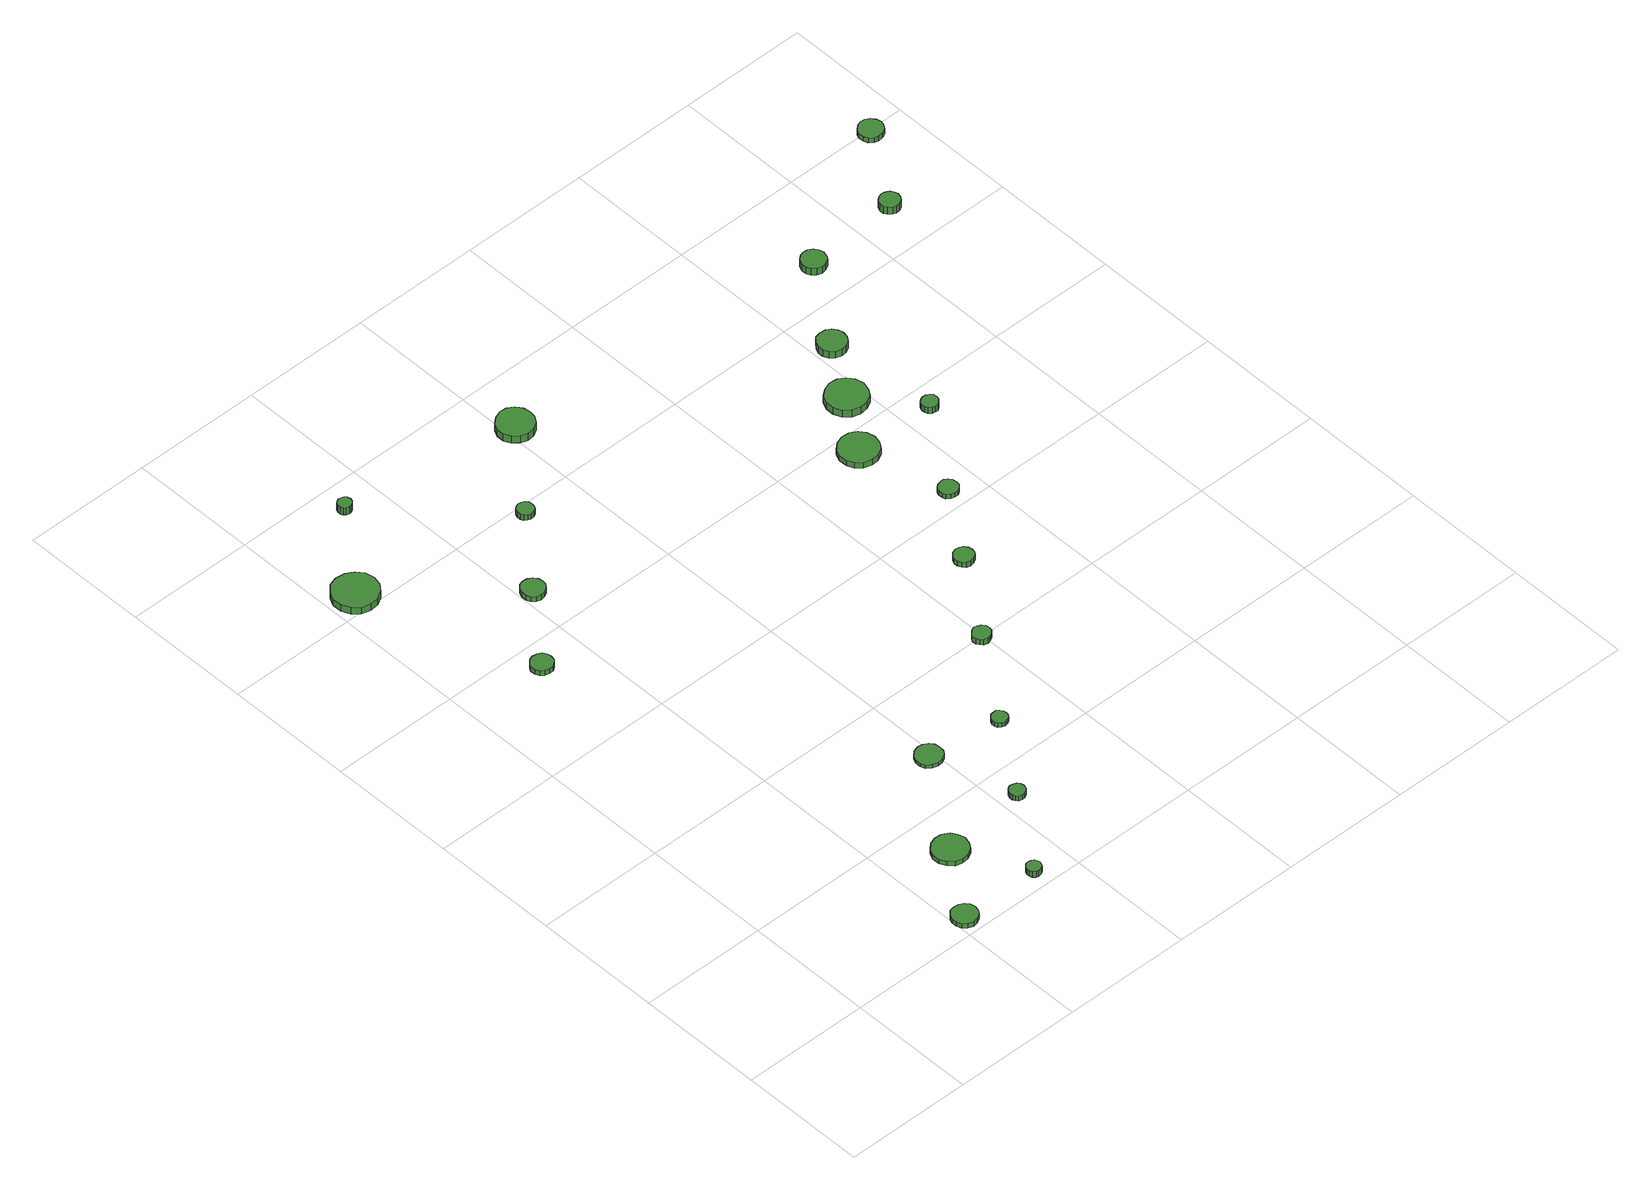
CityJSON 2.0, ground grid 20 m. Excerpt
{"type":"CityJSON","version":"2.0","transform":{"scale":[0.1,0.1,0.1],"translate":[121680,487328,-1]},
"CityObjects":{
"tree1":{"type":"SolitaryVegetationObject","attributes":{"function":"something"},"geometry":[{"type":"MultiSurface","lod":"1","boundaries":[[[0,1,2,3,4,5,6,7,8,9,10,11,12,13,14]],[[15,16,17,18,19,20,21,22,23,24,25,26,27,28,29]],[[0,29,28,1]],[[1,28,27,2]],[[2,27,26,3]],[[3,26,25,4]],[[4,25,24,5]],[[5,24,23,6]],[[6,23,22,7]],[[7,22,21,8]],[[8,21,20,9]],[[9,20,19,10]],[[10,19,18,11]],[[11,18,17,12]],[[12,17,16,13]],[[13,16,15,14]],[[14,15,29,0]]]}]},
"tree2":{"type":"SolitaryVegetationObject","attributes":{"function":"something"},"geometry":[{"type":"MultiSurface","lod":"1","boundaries":[[[30,31,32,33,34,35,36,37,38,39,40,41,42,43,44]],[[45,46,47,48,49,50,51,52,53,54,55,56,57,58,59]],[[30,59,58,31]],[[31,58,57,32]],[[32,57,56,33]],[[33,56,55,34]],[[34,55,54,35]],[[35,54,53,36]],[[36,53,52,37]],[[37,52,51,38]],[[38,51,50,39]],[[39,50,49,40]],[[40,49,48,41]],[[41,48,47,42]],[[42,47,46,43]],[[43,46,45,44]],[[44,45,59,30]]]}]},
"tree3":{"type":"SolitaryVegetationObject","attributes":{"function":"something"},"geometry":[{"type":"MultiSurface","lod":"1","boundaries":[[[60,61,62,63,64,65,66,67,68,69,70,71,72,73,74]],[[75,76,77,78,79,80,81,82,83,84,85,86,87,88,89]],[[60,89,88,61]],[[61,88,87,62]],[[62,87,86,63]],[[63,86,85,64]],[[64,85,84,65]],[[65,84,83,66]],[[66,83,82,67]],[[67,82,81,68]],[[68,81,80,69]],[[69,80,79,70]],[[70,79,78,71]],[[71,78,77,72]],[[72,77,76,73]],[[73,76,75,74]],[[74,75,89,60]]]}]},
"tree4":{"type":"SolitaryVegetationObject","attributes":{"function":"something"},"geometry":[{"type":"MultiSurface","lod":"1","boundaries":[[[90,91,92,93,94,95,96,97,98,99,100,101,102,103,104]],[[105,106,107,108,109,110,111,112,113,114,115,116,117,118,119]],[[90,119,118,91]],[[91,118,117,92]],[[92,117,116,93]],[[93,116,115,94]],[[94,115,114,95]],[[95,114,113,96]],[[96,113,112,97]],[[97,112,111,98]],[[98,111,110,99]],[[99,110,109,100]],[[100,109,108,101]],[[101,108,107,102]],[[102,107,106,103]],[[103,106,105,104]],[[104,105,119,90]]]}]},
"tree5":{"type":"SolitaryVegetationObject","attributes":{"function":"something"},"geometry":[{"type":"MultiSurface","lod":"1","boundaries":[[[120,121,122,123,124,125,126,127,128,129,130,131,132,133,134]],[[135,136,137,138,139,140,141,142,143,144,145,146,147,148,149]],[[120,149,148,121]],[[121,148,147,122]],[[122,147,146,123]],[[123,146,145,124]],[[124,145,144,125]],[[125,144,143,126]],[[126,143,142,127]],[[127,142,141,128]],[[128,141,140,129]],[[129,140,139,130]],[[130,139,138,131]],[[131,138,137,132]],[[132,137,136,133]],[[133,136,135,134]],[[134,135,149,120]]]}]},
"tree6":{"type":"SolitaryVegetationObject","attributes":{"function":"something"},"geometry":[{"type":"MultiSurface","lod":"1","boundaries":[[[150,151,152,153,154,155,156,157,158,159,160,161,162,163,164]],[[165,166,167,168,169,170,171,172,173,174,175,176,177,178,179]],[[150,179,178,151]],[[151,178,177,152]],[[152,177,176,153]],[[153,176,175,154]],[[154,175,174,155]],[[155,174,173,156]],[[156,173,172,157]],[[157,172,171,158]],[[158,171,170,159]],[[159,170,169,160]],[[160,169,168,161]],[[161,168,167,162]],[[162,167,166,163]],[[163,166,165,164]],[[164,165,179,150]]]}]},
"tree7":{"type":"SolitaryVegetationObject","attributes":{"function":"something"},"geometry":[{"type":"MultiSurface","lod":"1","boundaries":[[[180,181,182,183,184,185,186,187,188,189,190,191,192,193,194]],[[195,196,197,198,199,200,201,202,203,204,205,206,207,208,209]],[[180,209,208,181]],[[181,208,207,182]],[[182,207,206,183]],[[183,206,205,184]],[[184,205,204,185]],[[185,204,203,186]],[[186,203,202,187]],[[187,202,201,188]],[[188,201,200,189]],[[189,200,199,190]],[[190,199,198,191]],[[191,198,197,192]],[[192,197,196,193]],[[193,196,195,194]],[[194,195,209,180]]]}]},
"tree8":{"type":"SolitaryVegetationObject","attributes":{"function":"something"},"geometry":[{"type":"MultiSurface","lod":"1","boundaries":[[[210,211,212,213,214,215,216,217,218,219,220,221,222,223,224]],[[225,226,227,228,229,230,231,232,233,234,235,236,237,238,239]],[[210,239,238,211]],[[211,238,237,212]],[[212,237,236,213]],[[213,236,235,214]],[[214,235,234,215]],[[215,234,233,216]],[[216,233,232,217]],[[217,232,231,218]],[[218,231,230,219]],[[219,230,229,220]],[[220,229,228,221]],[[221,228,227,222]],[[222,227,226,223]],[[223,226,225,224]],[[224,225,239,210]]]}]},
"tree9":{"type":"SolitaryVegetationObject","attributes":{"function":"something"},"geometry":[{"type":"MultiSurface","lod":"1","boundaries":[[[240,241,242,243,244,245,246,247,248,249,250,251,252,253,254]],[[255,256,257,258,259,260,261,262,263,264,265,266,267,268,269]],[[240,269,268,241]],[[241,268,267,242]],[[242,267,266,243]],[[243,266,265,244]],[[244,265,264,245]],[[245,264,263,246]],[[246,263,262,247]],[[247,262,261,248]],[[248,261,260,249]],[[249,260,259,250]],[[250,259,258,251]],[[251,258,257,252]],[[252,257,256,253]],[[253,256,255,254]],[[254,255,269,240]]]}]},
"tree10":{"type":"SolitaryVegetationObject","attributes":{"function":"something"},"geometry":[{"type":"MultiSurface","lod":"1","boundaries":[[[270,271,272,273,274,275,276,277,278,279,280,281,282,283,284]],[[285,286,287,288,289,290,291,292,293,294,295,296,297,298,299]],[[270,299,298,271]],[[271,298,297,272]],[[272,297,296,273]],[[273,296,295,274]],[[274,295,294,275]],[[275,294,293,276]],[[276,293,292,277]],[[277,292,291,278]],[[278,291,290,279]],[[279,290,289,280]],[[280,289,288,281]],[[281,288,287,282]],[[282,287,286,283]],[[283,286,285,284]],[[284,285,299,270]]]}]},
"tree11":{"type":"SolitaryVegetationObject","attributes":{"function":"something"},"geometry":[{"type":"MultiSurface","lod":"1","boundaries":[[[300,301,302,303,304,305,306,307,308,309,310,311,312,313,314]],[[315,316,317,318,319,320,321,322,323,324,325,326,327,328,329]],[[300,329,328,301]],[[301,328,327,302]],[[302,327,326,303]],[[303,326,325,304]],[[304,325,324,305]],[[305,324,323,306]],[[306,323,322,307]],[[307,322,321,308]],[[308,321,320,309]],[[309,320,319,310]],[[310,319,318,311]],[[311,318,317,312]],[[312,317,316,313]],[[313,316,315,314]],[[314,315,329,300]]]}]},
"tree12":{"type":"SolitaryVegetationObject","attributes":{"function":"something"},"geometry":[{"type":"MultiSurface","lod":"1","boundaries":[[[330,331,332,333,334,335,336,337,338,339,340,341,342,343,344]],[[345,346,347,348,349,350,351,352,353,354,355,356,357,358,359]],[[330,359,358,331]],[[331,358,357,332]],[[332,357,356,333]],[[333,356,355,334]],[[334,355,354,335]],[[335,354,353,336]],[[336,353,352,337]],[[337,352,351,338]],[[338,351,350,339]],[[339,350,349,340]],[[340,349,348,341]],[[341,348,347,342]],[[342,347,346,343]],[[343,346,345,344]],[[344,345,359,330]]]}]},
"tree13":{"type":"SolitaryVegetationObject","attributes":{"function":"something"},"geometry":[{"type":"MultiSurface","lod":"1","boundaries":[[[360,361,362,363,364,365,366,367,368,369,370,371,372,373,374]],[[375,376,377,378,379,380,381,382,383,384,385,386,387,388,389]],[[360,389,388,361]],[[361,388,387,362]],[[362,387,386,363]],[[363,386,385,364]],[[364,385,384,365]],[[365,384,383,366]],[[366,383,382,367]],[[367,382,381,368]],[[368,381,380,369]],[[369,380,379,370]],[[370,379,378,371]],[[371,378,377,372]],[[372,377,376,373]],[[373,376,375,374]],[[374,375,389,360]]]}]},
"tree14":{"type":"SolitaryVegetationObject","attributes":{"function":"something"},"geometry":[{"type":"MultiSurface","lod":"1","boundaries":[[[390,391,392,393,394,395,396,397,398,399,400,401,402,403,404]],[[405,406,407,408,409,410,411,412,413,414,415,416,417,418,419]],[[390,419,418,391]],[[391,418,417,392]],[[392,417,416,393]],[[393,416,415,394]],[[394,415,414,395]],[[395,414,413,396]],[[396,413,412,397]],[[397,412,411,398]],[[398,411,410,399]],[[399,410,409,400]],[[400,409,408,401]],[[401,408,407,402]],[[402,407,406,403]],[[403,406,405,404]],[[404,405,419,390]]]}]},
"tree15":{"type":"SolitaryVegetationObject","attributes":{"function":"something"},"geometry":[{"type":"MultiSurface","lod":"1","boundaries":[[[420,421,422,423,424,425,426,427,428,429,430,431,432,433,434]],[[435,436,437,438,439,440,441,442,443,444,445,446,447,448,449]],[[420,449,448,421]],[[421,448,447,422]],[[422,447,446,423]],[[423,446,445,424]],[[424,445,444,425]],[[425,444,443,426]],[[426,443,442,427]],[[427,442,441,428]],[[428,441,440,429]],[[429,440,439,430]],[[430,439,438,431]],[[431,438,437,432]],[[432,437,436,433]],[[433,436,435,434]],[[434,435,449,420]]]}]},
"tree16":{"type":"SolitaryVegetationObject","attributes":{"function":"something"},"geometry":[{"type":"MultiSurface","lod":"1","boundaries":[[[450,451,452,453,454,455,456,457,458,459,460,461,462,463,464]],[[465,466,467,468,469,470,471,472,473,474,475,476,477,478,479]],[[450,479,478,451]],[[451,478,477,452]],[[452,477,476,453]],[[453,476,475,454]],[[454,475,474,455]],[[455,474,473,456]],[[456,473,472,457]],[[457,472,471,458]],[[458,471,470,459]],[[459,470,469,460]],[[460,469,468,461]],[[461,468,467,462]],[[462,467,466,463]],[[463,466,465,464]],[[464,465,479,450]]]}]},
"tree17":{"type":"SolitaryVegetationObject","attributes":{"function":"something"},"geometry":[{"type":"MultiSurface","lod":"1","boundaries":[[[480,481,482,483,484,485,486,487,488,489,490,491,492,493,494]],[[495,496,497,498,499,500,501,502,503,504,505,506,507,508,509]],[[480,509,508,481]],[[481,508,507,482]],[[482,507,506,483]],[[483,506,505,484]],[[484,505,504,485]],[[485,504,503,486]],[[486,503,502,487]],[[487,502,501,488]],[[488,501,500,489]],[[489,500,499,490]],[[490,499,498,491]],[[491,498,497,492]],[[492,497,496,493]],[[493,496,495,494]],[[494,495,509,480]]]}]},
"tree18":{"type":"SolitaryVegetationObject","attributes":{"function":"something"},"geometry":[{"type":"MultiSurface","lod":"1","boundaries":[[[510,511,512,513,514,515,516,517,518,519,520,521,522,523,524]],[[525,526,527,528,529,530,531,532,533,534,535,536,537,538,539]],[[510,539,538,511]],[[511,538,537,512]],[[512,537,536,513]],[[513,536,535,514]],[[514,535,534,515]],[[515,534,533,516]],[[516,533,532,517]],[[517,532,531,518]],[[518,531,530,519]],[[519,530,529,520]],[[520,529,528,521]],[[521,528,527,522]],[[522,527,526,523]],[[523,526,525,524]],[[524,525,539,510]]]}]},
"tree19":{"type":"SolitaryVegetationObject","attributes":{"function":"something"},"geometry":[{"type":"MultiSurface","lod":"1","boundaries":[[[540,541,542,543,544,545,546,547,548,549,550,551,552,553,554]],[[555,556,557,558,559,560,561,562,563,564,565,566,567,568,569]],[[540,569,568,541]],[[541,568,567,542]],[[542,567,566,543]],[[543,566,565,544]],[[544,565,564,545]],[[545,564,563,546]],[[546,563,562,547]],[[547,562,561,548]],[[548,561,560,549]],[[549,560,559,550]],[[550,559,558,551]],[[551,558,557,552]],[[552,557,556,553]],[[553,556,555,554]],[[554,555,569,540]]]}]},
"tree20":{"type":"SolitaryVegetationObject","attributes":{"function":"something"},"geometry":[{"type":"MultiSurface","lod":"1","boundaries":[[[570,571,572,573,574,575,576,577,578,579,580,581,582,583,584]],[[585,586,587,588,589,590,591,592,593,594,595,596,597,598,599]],[[570,599,598,571]],[[571,598,597,572]],[[572,597,596,573]],[[573,596,595,574]],[[574,595,594,575]],[[575,594,593,576]],[[576,593,592,577]],[[577,592,591,578]],[[578,591,590,579]],[[579,590,589,580]],[[580,589,588,581]],[[581,588,587,582]],[[582,587,586,583]],[[583,586,585,584]],[[584,585,599,570]]]}]},
"tree21":{"type":"SolitaryVegetationObject","attributes":{"function":"something"},"geometry":[{"type":"MultiSurface","lod":"1","boundaries":[[[600,601,602,603,604,605,606,607,608,609,610,611,612,613,614]],[[615,616,617,618,619,620,621,622,623,624,625,626,627,628,629]],[[600,629,628,601]],[[601,628,627,602]],[[602,627,626,603]],[[603,626,625,604]],[[604,625,624,605]],[[605,624,623,606]],[[606,623,622,607]],[[607,622,621,608]],[[608,621,620,609]],[[609,620,619,610]],[[610,619,618,611]],[[611,618,617,612]],[[612,617,616,613]],[[613,616,615,614]],[[614,615,629,600]]]}]},
"tree22":{"type":"SolitaryVegetationObject","attributes":{"function":"something"},"geometry":[{"type":"MultiSurface","lod":"1","boundaries":[[[630,631,632,633,634,635,636,637,638,639,640,641,642,643,644]],[[645,646,647,648,649,650,651,652,653,654,655,656,657,658,659]],[[630,659,658,631]],[[631,658,657,632]],[[632,657,656,633]],[[633,656,655,634]],[[634,655,654,635]],[[635,654,653,636]],[[636,653,652,637]],[[637,652,651,638]],[[638,651,650,639]],[[639,650,649,640]],[[640,649,648,641]],[[641,648,647,642]],[[642,647,646,643]],[[643,646,645,644]],[[644,645,659,630]]]}]}
},
"vertices":[
[238,29,14],[236,37,14],[231,43,14],[224,47,14],[216,48,14],[208,46,14],[202,40,14],[199,33,14],[199,25,14],[202,17,14],[208,12,14],[216,9,14],[224,10,14],[231,14,14],[236,21,14],[236,21,6],[231,14,6],[224,10,6],[216,9,6],[208,12,6],[202,17,6],[199,25,6],[199,33,6],[202,40,6],[208,46,6],[216,48,6],[224,47,6],[231,43,6],[236,37,6],[238,29,6],
[317,133,14],[314,144,14],[308,153,14],[298,159,14],[287,160,14],[276,156,14],[268,149,14],[263,139,14],[263,127,14],[268,117,14],[276,109,14],[287,106,14],[298,107,14],[308,113,14],[314,122,14],[314,122,6],[308,113,6],[298,107,6],[287,106,6],[276,109,6],[268,117,6],[263,127,6],[263,139,6],[268,149,6],[276,156,6],[287,160,6],[298,159,6],[308,153,6],[314,144,6],[317,133,6],
[74,1026,21],[71,1040,21],[62,1051,21],[50,1058,21],[36,1060,21],[22,1056,21],[12,1046,21],[6,1033,21],[6,1019,21],[12,1006,21],[22,996,21],[36,992,21],[50,993,21],[62,1000,21],[71,1012,21],[71,1012,9],[62,1000,9],[50,993,9],[36,992,9],[22,996,9],[12,1006,9],[6,1019,9],[6,1033,9],[12,1046,9],[22,1056,9],[36,1060,9],[50,1058,9],[62,1051,9],[71,1040,9],[74,1026,9],
[356,29,17],[355,33,17],[353,37,17],[349,39,17],[344,40,17],[340,39,17],[336,35,17],[335,31,17],[335,27,17],[336,23,17],[340,19,17],[344,18,17],[349,19,17],[353,21,17],[355,25,17],[355,25,6],[353,21,6],[349,19,6],[344,18,6],[340,19,6],[336,23,6],[335,27,6],[335,31,6],[336,35,6],[340,39,6],[344,40,6],[349,39,6],[353,37,6],[355,33,6],[356,29,6],
[146,758,18],[145,765,18],[141,771,18],[135,774,18],[128,775,18],[121,773,18],[116,768,18],[113,762,18],[113,755,18],[116,748,18],[121,744,18],[128,742,18],[135,742,18],[141,746,18],[145,751,18],[145,751,9],[141,746,9],[135,742,9],[128,742,9],[121,744,9],[116,748,9],[113,755,9],[113,762,9],[116,768,9],[121,773,9],[128,775,9],[135,774,9],[141,771,9],[145,765,9],[146,758,9],
[441,151,15],[440,156,15],[437,160,15],[432,162,15],[427,163,15],[422,161,15],[419,158,15],[417,153,15],[417,148,15],[419,144,15],[422,140,15],[427,139,15],[432,139,15],[437,142,15],[440,146,15],[440,146,6],[437,142,6],[432,139,6],[427,139,6],[422,140,6],[419,144,6],[417,148,6],[417,153,6],[419,158,6],[422,161,6],[427,163,6],[432,162,6],[437,160,6],[440,156,6],[441,151,6],
[410,281,13],[409,290,13],[404,297,13],[396,301,13],[388,302,13],[380,299,13],[373,293,13],[370,286,13],[370,277,13],[373,269,13],[380,264,13],[388,261,13],[396,262,13],[404,266,13],[409,273,13],[409,273,7],[404,266,7],[396,262,7],[388,261,7],[380,264,7],[373,269,7],[370,277,7],[370,286,7],[373,293,7],[380,299,7],[388,302,7],[396,301,7],[404,297,7],[409,290,7],[410,281,7],
[236,870,17],[235,877,17],[230,883,17],[224,887,17],[216,888,17],[209,886,17],[204,881,17],[201,874,17],[201,866,17],[204,859,17],[209,854,17],[216,852,17],[224,853,17],[230,857,17],[235,863,17],[235,863,8],[230,857,8],[224,853,8],[216,852,8],[209,854,8],[204,859,8],[201,866,8],[201,874,8],[204,881,8],[209,886,8],[216,888,8],[224,887,8],[230,883,8],[235,877,8],[236,870,8],
[152,1155,22],[151,1160,22],[148,1163,22],[144,1165,22],[140,1166,22],[136,1164,22],[133,1162,22],[131,1158,22],[131,1153,22],[133,1149,22],[136,1146,22],[140,1145,22],[144,1145,22],[148,1147,22],[151,1151,22],[151,1151,9],[148,1147,9],[144,1145,9],[140,1145,9],[136,1146,9],[133,1149,9],[131,1153,9],[131,1158,9],[133,1162,9],[136,1164,9],[140,1166,9],[144,1165,9],[148,1163,9],[151,1160,9],[152,1155,9],
[518,267,15],[517,272,15],[514,276,15],[510,279,15],[505,279,15],[500,278,15],[496,274,15],[494,270,15],[494,265,15],[496,260,15],[500,257,15],[505,255,15],[510,256,15],[514,258,15],[517,262,15],[517,262,7],[514,258,7],[510,256,7],[505,255,7],[500,257,7],[496,260,7],[494,265,7],[494,270,7],[496,274,7],[500,278,7],[505,279,7],[510,279,7],[514,276,7],[517,272,7],[518,267,7],
[325,985,18],[324,990,18],[321,995,18],[316,997,18],[311,998,18],[306,996,18],[302,993,18],[300,988,18],[300,982,18],[302,977,18],[306,974,18],[311,972,18],[316,973,18],[321,975,18],[324,980,18],[324,980,8],[321,975,8],[316,973,8],[311,972,8],[306,974,8],[302,977,8],[300,982,8],[300,988,8],[302,993,8],[306,996,8],[311,998,8],[316,997,8],[321,995,8],[324,990,8],[325,985,8],
[611,399,16],[610,405,16],[606,409,16],[601,412,16],[596,413,16],[590,411,16],[586,407,16],[583,402,16],[583,396,16],[586,391,16],[590,387,16],[596,385,16],[601,386,16],[606,389,16],[610,393,16],[610,393,6],[606,389,6],[601,386,6],[596,385,6],[590,387,6],[586,391,6],[583,396,6],[583,402,6],[586,407,6],[590,411,6],[596,413,6],[601,412,6],[606,409,6],[610,405,6],[611,399,6],
[438,1109,24],[436,1120,24],[429,1130,24],[419,1136,24],[408,1137,24],[397,1133,24],[388,1125,24],[383,1115,24],[383,1103,24],[388,1093,24],[397,1085,24],[408,1081,24],[419,1082,24],[429,1088,24],[436,1098,24],[436,1098,11],[429,1088,11],[419,1082,11],[408,1081,11],[397,1085,11],[388,1093,11],[383,1103,11],[383,1115,11],[388,1125,11],[397,1133,11],[408,1137,11],[419,1136,11],[429,1130,11],[436,1120,11],[438,1109,11],
[696,523,15],[695,529,15],[691,534,15],[686,537,15],[679,538,15],[673,536,15],[669,532,15],[666,526,15],[666,520,15],[669,514,15],[673,510,15],[679,508,15],[686,509,15],[691,512,15],[695,517,15],[695,517,6],[691,512,6],[686,509,6],[679,508,6],[673,510,6],[669,514,6],[666,520,6],[666,526,6],[669,532,6],[673,536,6],[679,538,6],[686,537,6],[691,534,6],[695,529,6],[696,523,6],
[768,630,15],[767,637,15],[763,642,15],[758,645,15],[752,645,15],[746,643,15],[741,639,15],[739,634,15],[739,627,15],[741,622,15],[746,618,15],[752,616,15],[758,616,15],[763,619,15],[767,624,15],[767,624,7],[763,619,7],[758,616,7],[752,616,7],[746,618,7],[741,622,7],[739,627,7],[739,634,7],[741,639,7],[746,643,7],[752,645,7],[758,645,7],[763,642,7],[767,637,7],[768,630,7],
[746,765,17],[743,778,17],[736,788,17],[725,794,17],[713,795,17],[701,791,17],[692,783,17],[687,772,17],[687,759,17],[692,748,17],[701,739,17],[713,736,17],[725,737,17],[736,743,17],[743,753,17],[743,753,7],[736,743,7],[725,737,7],[713,736,7],[701,739,7],[692,748,7],[687,759,7],[687,772,7],[692,783,7],[701,791,7],[713,795,7],[725,794,7],[736,788,7],[743,778,7],[746,765,7],
[802,847,20],[799,860,20],[792,870,20],[781,877,20],[768,878,20],[756,874,20],[746,866,20],[741,854,20],[741,841,20],[746,829,20],[756,820,20],[768,817,20],[781,818,20],[792,824,20],[799,835,20],[799,835,7],[792,824,7],[781,818,7],[768,817,7],[756,820,7],[746,829,7],[741,841,7],[741,854,7],[746,866,7],[756,874,7],[768,878,7],[781,877,7],[792,870,7],[799,860,7],[802,847,7],
[857,763,18],[856,769,18],[852,773,18],[848,775,18],[843,776,18],[838,774,18],[834,771,18],[832,766,18],[832,761,18],[834,756,18],[838,752,18],[843,751,18],[848,751,18],[852,754,18],[856,758,18],[856,758,7],[852,754,7],[848,751,7],[843,751,7],[838,752,7],[834,756,7],[832,761,7],[832,766,7],[834,771,7],[838,774,7],[843,776,7],[848,775,7],[852,773,7],[856,769,7],[857,763,7],
[845,932,24],[843,940,24],[838,948,24],[830,952,24],[821,953,24],[812,951,24],[806,944,24],[802,936,24],[802,927,24],[806,919,24],[812,913,24],[821,910,24],[830,911,24],[838,915,24],[843,923,24],[843,923,12],[838,915,12],[830,911,12],[821,910,12],[812,913,12],[806,919,12],[802,927,12],[802,936,12],[806,944,12],[812,951,12],[821,953,12],[830,952,12],[838,948,12],[843,940,12],[845,932,12],
[929,1060,25],[927,1068,25],[923,1074,25],[916,1078,25],[908,1079,25],[901,1076,25],[895,1071,25],[892,1064,25],[892,1056,25],[895,1049,25],[901,1044,25],[908,1041,25],[916,1042,25],[923,1046,25],[927,1052,25],[927,1052,13],[923,1046,13],[916,1042,13],[908,1041,13],[901,1044,13],[895,1049,13],[892,1056,13],[892,1064,13],[895,1071,13],[901,1076,13],[908,1079,13],[916,1078,13],[923,1074,13],[927,1068,13],[929,1060,13],
[1079,1075,22],[1077,1081,22],[1074,1086,22],[1068,1089,22],[1062,1090,22],[1056,1088,22],[1051,1084,22],[1048,1078,22],[1048,1071,22],[1051,1066,22],[1056,1061,22],[1062,1059,22],[1068,1060,22],[1074,1063,22],[1077,1068,22],[1077,1068,9],[1074,1063,9],[1068,1060,9],[1062,1059,9],[1056,1061,9],[1051,1066,9],[1048,1071,9],[1048,1078,9],[1051,1084,9],[1056,1088,9],[1062,1090,9],[1068,1089,9],[1074,1086,9],[1077,1081,9],[1079,1075,9],
[1160,1194,16],[1158,1202,16],[1153,1208,16],[1147,1212,16],[1139,1213,16],[1132,1210,16],[1126,1205,16],[1123,1198,16],[1123,1190,16],[1126,1183,16],[1132,1178,16],[1139,1176,16],[1147,1177,16],[1153,1180,16],[1158,1187,16],[1158,1187,7],[1153,1180,7],[1147,1177,7],[1139,1176,7],[1132,1178,7],[1126,1183,7],[1123,1190,7],[1123,1198,7],[1126,1205,7],[1132,1210,7],[1139,1213,7],[1147,1212,7],[1153,1208,7],[1158,1202,7],[1160,1194,7]
]}
